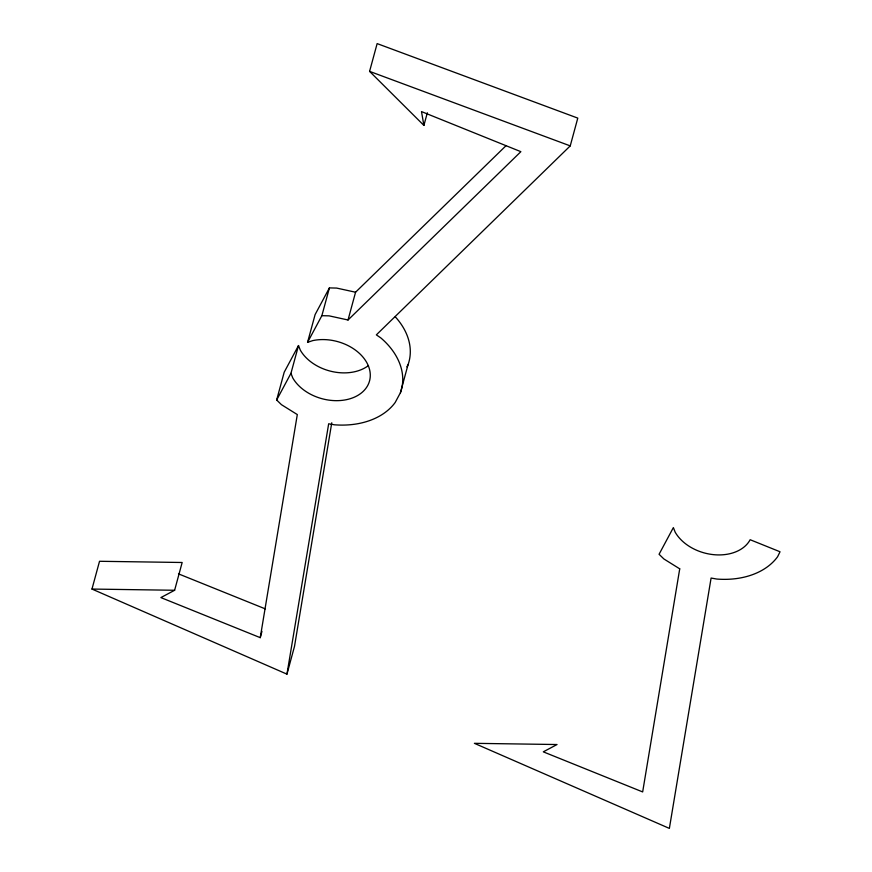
<?xml version="1.0" encoding="UTF-8"?>
<svg xmlns="http://www.w3.org/2000/svg" width="872" height="872" viewBox="0 0 872 872"><rect width="100%" height="100%" fill="white"/><g stroke="black" fill="none" stroke-linecap="round" stroke-linejoin="round"><path stroke-width="1.31" d="M331.763 422.778L294.507 646.359L286.953 674.143L91.974 589.058L99.528 561.285L182.161 562.495L174.618 590.268L160.873 597.582L260.248 637.661L297.308 414.571L281.46 404.684L276.653 399.997L284.196 372.224L298.507 345.541L300.328 350.163A41.289 29.604 15.2 0 0 368.475 365.542M286.953 674.143L328.668 423.781L334.39 424.795A74.316 53.279 15.2 0 0 395.19 402.472L400.422 392.716L407.965 364.932A74.316 53.279 15.2 0 0 395.288 316.819M427.335 112.782L423.901 125.415L369.586 71.373L377.14 43.6L577.787 118.112L570.234 145.886L376.355 334.859L380.933 338.009A74.316 53.279 15.2 0 1 400.422 392.716M276.653 399.997L290.954 373.325L298.507 345.541M290.954 373.325L292.774 377.947A41.289 29.604 15.2 0 0 346.576 399.649A41.289 29.604 15.2 0 0 366.611 362.294A41.289 29.604 15.2 0 0 312.808 340.592L307.554 342.358L315.108 314.585L329.409 287.902L336.647 288.076L355.569 292.218L506.076 145.646M307.554 342.358L321.866 315.686L329.409 287.902M260.248 637.661L261.96 631.35M321.866 315.686L329.093 315.849L348.026 319.991L355.569 292.218M406.843 366.861L407.965 364.932M348.026 319.991L520.867 151.674L421.492 111.583L423.901 125.415M91.974 589.058L174.618 590.268M369.586 71.373L570.234 145.886M178.488 573.863L265.284 608.874M679.724 568.838L642.664 791.929L543.289 751.838L557.034 744.535L474.39 743.326L669.369 828.4L711.094 578.049L716.806 579.052A74.316 53.279 15.2 0 0 777.606 556.728L780.026 551.769L750.149 539.724A41.289 29.604 15.2 0 1 713.579 554.657A41.289 29.604 15.2 0 1 675.19 532.203L673.369 527.582L659.068 554.265L663.875 558.952L679.724 568.838"/></g></svg>
